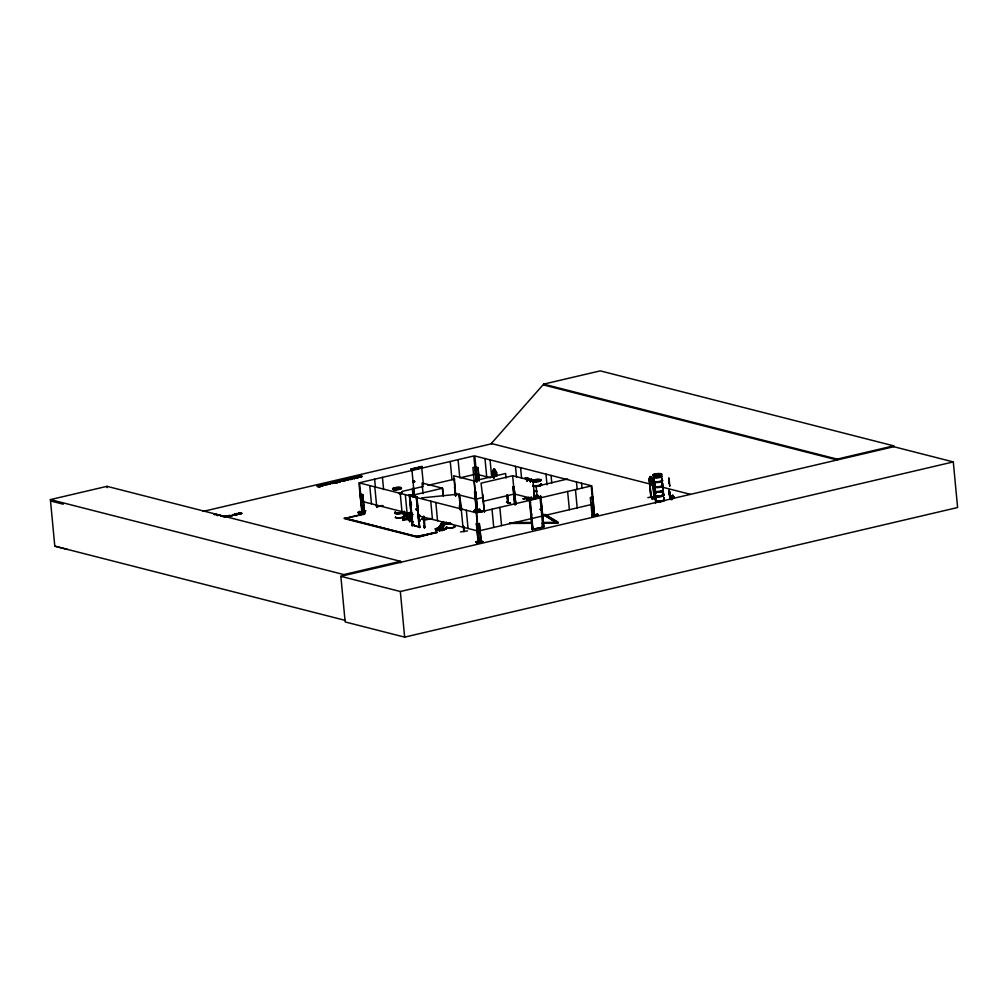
<?xml version="1.0" encoding="UTF-8"?>
<svg xmlns="http://www.w3.org/2000/svg" width="1008" height="1008" viewBox="0 0 1008 1008"><rect width="100%" height="100%" fill="white"/><g stroke="black" fill="none" stroke-linecap="round" stroke-linejoin="round"><path stroke-width="1.5" d="M403.326 514.345L403.452 511.988M404.359 511.535L403.767 519.674L403.893 511.409M404.195 519.649L404.334 511.384M404.586 511.862L404.548 513.639L406.06 514.949L409.122 513.324M409.462 512.392L409.349 519.309L409.865 513.715M333.169 482.819C332.3 484.52 333.22 482.908 331.241 483.084M346.223 479.783L348.818 479.203L346.475 479.896M493.088 471.706L493.693 477.918M673.042 496.604L672.664 495.193L672.399 497.574M674.062 497.284L673.571 498.506L672.361 497.675M670.673 499.388L670.534 498.695M494.134 469.715C492.874 476.091 497.234 474.516 494.197 469.703M669.816 497.045L670.005 496.402L670.635 499.54L669.211 491.501M669.703 492.736L669.173 490.279L669.262 492.055M669.413 493.668L669.589 494.663M493.328 471.92L493.655 469.161L495.004 469.539L496.553 472.689M529.918 481.61C528.86 477.855 532.463 478.46 532.64 481.307L531.544 479.178M649.606 479.254L649.958 476.57L651.218 476.885L652.315 482.063L651.647 483.575L649.807 481.421M317.079 485.78L317.331 486.562L319.775 486.839L321.073 486.032L317.079 485.78L320.481 486.385L321.489 486.007L318.515 485.755L322.157 485.264M441.819 523.807L441.592 525.382L442.399 525.596L445.586 522.736M528.179 500.233L540.023 497.423L542.833 527.159L532.993 529.376L532.224 524.614M529.074 497.612L523.013 499.036L528.923 497.612M441.554 527.121L440.219 526.806C439.4 524.588 445.133 519.259 440.786 524.236L440.269 526.856L441.529 527.184L446.305 522.938M321.401 485.138L322.295 484.709L319.145 486.31L328.003 483.84L325.937 483.979M412.033 524.362L414.351 525.118M416.38 509.733L416.216 509.015M416.279 509.708C416.493 507.73 417.703 510.476 416.632 508.939M417.904 508.75L418.232 509.33L417.514 508.712M474.856 509.657L478.762 510.678M340.339 481.874C340.868 482.29 338.625 479.682 337.277 481.711L338.789 482.089L337.239 481.32M424.053 526.415L424.444 527.953M376.551 505.789L376.74 507.011M455.049 487.355L455.263 489.006M224.671 516.562L229.484 516.348L226.85 515.932L228.766 515.743L227.921 516.184M395.136 488.439L395.993 488.3L395.186 488.489M395.212 488.225L394.821 488.275M535.109 480.501L534.253 480.488L535.034 480.388M535.349 480.224L534.857 480.06M656.51 476.419L655.414 476.192M656.51 476.293L655.238 476.431M414.049 481.887L413.658 481.307L414.49 481.295M414.061 481.837L414.162 482M540.83 509.909L540.099 509.191L541.17 509.38M541.183 509.557L541.006 508.586M493.353 477.83L492.723 471.706L493.718 469.136L495.016 469.476L495.823 472.563L495.369 476.242L493.529 474.088M493.744 469.224L492.761 471.744L493.907 477.868M526.743 480.854C525.458 477.401 530.914 478.787 527.789 478.309M654.494 498.292L654.557 498.292C655.427 496.541 651.785 467.951 649.606 479.128L651.029 497.423M649.996 476.482L648.976 479.09L649.215 481.95L650.815 485.15L652.113 485.491M652.05 485.503L653.108 482.92M237.069 514.345L240.698 513.223L239.148 512.946L238.505 513.286L241.34 513.248L239.778 513.626M402.923 519.044L404.271 517.129L403.024 520.166L403.477 519.007M403.024 520.166L404.271 517.129M410.18 519.637L410.836 516.713L409.563 518.553L410.18 519.637L409.651 518.225L403.641 518.641L403.742 519.75M409.676 519.674L410.836 516.713M671.882 499.615L673.18 496.856L673.987 497.209M672.462 497.36L673.18 496.856M673.861 497.914L674.012 497.057M339.809 482.139L339.898 482A3.314 0.731 -5.4 0 0 339.822 481.786L339.381 481.597A3.137 0.693 -5.4 0 0 338.6 481.471L337.163 481.459M417.614 517.381L419.341 515.138M417.778 517.545L419.567 515.201M418.005 517.608L419.731 515.365M441.895 523.971L437.195 529.326L443.218 521.501M437.359 529.49L443.608 521.728M443.759 522.245L442.688 524.248L444.982 522.572M446.431 522.371L440.345 530.296L446.204 522.308M440.181 530.132L446.594 522.547M353.493 477.515C356.933 477.918 352.472 478.75 353.38 477.641M224.255 516.613L214.187 513.841M408.013 512.669L407.207 513.639L405.72 512.82M655.25 485.365L491.324 443.507L543.64 384.136L600.251 370.868L893.705 445.851L893.781 446.708L953.291 461.916L957.6 507.528L404.649 637.132L345.152 621.936L340.843 576.311L893.781 446.708M345.316 480.173C343.904 480.892 339.091 480.602 342.266 481.194C344.308 479.77 342.72 480.879 345.353 480.551L346.865 479.808L344.963 479.518L346.072 480.173M358.357 512.089L362.401 512.971L358.357 512.089C359.264 510.451 368.991 514.496 359.465 511.447M475.738 542.077L480.892 542.758L475.738 542.077L476.897 541.435L480.589 542.783M476.746 541.8L480.892 542.758M403.313 514.294L405.607 516.562L407.975 516.398L410.357 513.866M670.043 493.378L669.11 490.367L669.791 493.328M414.527 482.038L414.452 481.232M540.565 509.078L540.275 509.431M415.951 509.116L417.022 509.607M334.984 482.882L336.458 482.441L335.387 483.059M326.731 484.357C332.753 483.374 327.865 484.747 321.615 485.188M337.919 481.685C336.949 483.701 337.554 480.539 337.957 482.076M330.296 483.689L329.087 484.357L330.296 483.689L328.394 483.399L329.503 484.054M338.751 481.711L337.516 482.517M338.789 482.089L337.541 482.378M346.147 479.921L343.413 479.871M352.586 477.805L355.081 478.132L354.173 478.775L352.031 477.855L356.353 477.968L354.803 477.212L357.928 477.893L355.786 476.973M325.861 484.697L322.358 484.961M236.389 513.614L241.807 513.173L238.518 513.614L241.844 513.563L239.879 513.967M236.59 514.042C239.11 512.82 235.481 516.134 235.885 514.471M398.866 489.069L398.702 489.334M538.398 481.421L538.776 481.408M655.376 474.264C655.162 474.957 656.057 474.302 655.301 474.516M655.49 476.419L655.792 476.431M659.106 475.486L659.471 475.499M659.345 477.275L659.497 477.364M661.349 491.627L660.719 491.702M327.235 484.369L325.546 484.067M344.547 480.161L343.363 480.325M542.317 522.761L558.218 522.749L542.871 523.001M542.367 523.328L556.907 522.963L543.778 514.508M232.369 514.609C236.615 515.718 236.288 512.946 232.999 515.151M232.407 514.987L234.889 514.508L232.961 514.773M236.804 514.093L239.186 514.067L236.767 513.715M318.515 485.755L320.733 485.554L319.108 485.932M318.553 486.133L321.035 485.654L319.687 485.894L319.775 486.839M330.952 482.983L332.728 482.681M330.989 483.361L333.585 482.782L330.649 482.908M345.883 479.342C348.755 478.939 347.445 479.216 346.513 480.287M463.894 531.443L463.415 526.378M464.197 531.544L463.655 526.352M236.137 514.975L236.552 513.652M332.993 482.706C334.706 484.142 337.718 481.295 335.399 483.059M363.888 511.106C372.317 509.481 350.582 514.244 362.439 512.316L359.566 482.971L476.582 512.87L479.279 542.291C482.819 542.455 480.035 540.351 481.232 541.712M481.307 541.082C478.636 540.943 477.805 543.098 481.144 541.8L479.291 523.517L481.37 541.737M591.885 515.945C591.091 513.841 597.467 515.113 593.183 514.937M364.644 511.434L363.699 511.132M399.433 489.296L399.193 488.993M655.427 474.44L655.931 474.352M656.195 476.204L656.309 476.179A4.372 0.97 -5.4 0 1 661.954 476.683A4.372 0.97 -5.4 0 1 654.759 477.842A4.372 0.97 -5.4 0 1 656.347 476.053L656.548 476.293M330.687 483.298L333.169 482.882L331.279 483.462M423.335 516.323L424.33 527.31L424.998 527.159M225.779 516.487L224.356 516.436M353.884 478.132L354.539 478.296L352.8 477.855M376.627 505.928L377.483 506.57M376.778 507.402L376.564 505.462L376.841 506.558M594.027 514.66L591.822 515.101L592.061 515.731M592.389 515.731L594.304 515.277L592.88 496.944L591.784 496.667M328.444 484.369L326.844 484.13M671.643 496.629L671.126 495.571L671.378 499.552M321.048 484.848L323.833 485.075L323.19 485.012M229.446 515.97L226.296 515.983M229.484 516.348L227.367 516.625M477.401 509.431L476.179 509.758M477.464 510.086L475.637 491.791L474.541 491.992L476.242 510.262L476.948 509.544M507.843 502.286L508.322 502.186M508.385 502.173L508.46 502.816M337.063 482.618L337.403 482.29M227.48 516.096L228.803 516.134L227.065 515.983M227.518 516.474L228.123 516.172M327.02 484.621L328.432 483.991M237.422 514.244L238.505 513.853L237.145 513.803M320.821 485.831L319.687 485.894M332.955 482.983L331.859 483.424M234.675 514.672L233.579 515.113M350.444 479.203L352.107 478.825L348.428 478.876L350.192 478.762M349.574 478.548C348.188 478.724 350.28 480.161 351.326 479.405M361.557 512.24L361.998 511.547L362.061 512.203M363.56 511.862L363.422 508.208M479.291 542.241L477.88 541.283L479.48 542.228L478.787 541.611M591.885 515.756L592.124 515.025M592.225 497.045L593.687 515.34M362.212 511.598L364.745 512.921L362.326 512.429L360.612 494.059M362.767 494.6L364.543 512.971L362.767 494.6L360.41 494.109M477.036 481.748L475.852 467.044M479.254 480.778L478.006 467.599L479.052 480.829M358.924 512.581L364.833 511.182M362.326 512.429L359.957 493.97M364.682 512.253L361.393 511.61L362.376 511.648M476.343 523.732L477.641 523.958L476.343 523.732L478.132 542.027L478.195 541.246M594.518 514.521L593.12 514.269L594.657 514.546M476.444 542.581L482.454 541.561L476.532 542.632M482.945 541.687L476.482 542.959M591.683 515.567L597.492 514.168L598.21 514.723L591.721 515.957L597.58 514.219M591.721 515.957L597.605 514.483M592.364 516.083L598.185 514.685M455.389 495.671L454.558 486.877L455.944 495.709M475.776 491.828L474.541 491.992M484.432 511.749L481.055 483.172L512.492 475.801M514.672 504.592L513.009 487.015L513.891 486.763L515.907 504.428L515.101 504.479M513.009 487.015L513.664 486.927M513.538 486.889L514.244 486.851M534.227 497.776L533.673 491.917L534.782 497.813M506.482 501.959L510.64 503.206L506.797 502.236M479.682 509.279L474.037 511.056M473.873 510.968L479.72 509.569M508.171 502.135C507.667 505.814 508.662 495.949 507.515 494.802M473.823 511.006L479.657 509.242M515.315 504.378L515.957 504.416M67.486 549.448L54.797 546.16L50.4 499.603L106.999 486.335L400.453 561.317L400.579 562.653L399.899 562.477M203.15 511.396L492.093 443.671L491.4 443.495M323.152 484.621L325.723 484.571L324.601 484.294M333.094 483.134C331.897 481.106 337.831 483.223 334.946 482.504L335.097 483.248M335.853 482.416L334.278 482.013L337.239 482.454M335.689 481.685L336.836 482.542M336.848 481.421L339.935 481.559A3.314 0.731 -5.4 0 0 339.784 481.408L339.343 481.207A3.137 0.693 -5.4 0 0 338.562 481.093L337.138 481.081M340.767 480.501L343.199 480.841M342.09 480.186L344.585 480.551M346.475 479.518L348.1 479.14M360.259 477.099L361.759 476.809L356.668 477.301L361.759 476.381L356.643 476.86L362.225 476.305L360.587 477.187M328.432 483.777L330.334 484.067M331.821 483.046L335.488 483.16M340.805 480.879L342.77 481.055M352.107 478.825L346.651 479.934M350.885 478.712C352.951 479.178 348.327 478.913 351.074 478.951M361.091 476.343L360.473 476.318M347.092 479.858L348.44 479.619M343.489 480.879L345.353 480.551M355.396 477.074L357.89 477.515M356.189 478.132L356.857 477.716L355.963 478.069M354.413 477.301L357.928 477.893M410.848 469.249L422.075 466.628M421.52 467.485L411.541 469.829L421.772 467.699L423.398 484.848M217.224 515.617L219.845 515L214.238 514.345M225.376 516.197L227.455 516.739M229.32 515.277L231.55 516.008L229.358 515.655M236.351 514.647L235.015 513.941L237.623 513.904M240.635 512.845L238.984 513.148L239.74 513.236M235.053 514.319L237.22 514.546L236.704 514.181M230.089 516.348L232.798 515.441L230.29 516.033M235.708 514.798L236.779 514.811M476.356 481.736L474.97 467.082L472.891 467.51L477.074 510.313L475.927 510.577L477.023 509.733L484.646 511.686M402.255 491.375L423.347 486.436M427.871 485.377L454.583 479.115M475.549 474.201L459.799 477.893L458.073 459.648M497.007 475.7L496.087 472.387M496.717 472.651L496.087 472.626L496.453 475.65M492.937 474.617L494.537 477.817M409.412 494.827L412.058 525.596L409.412 494.827L416.858 496.73L419.504 527.499L416.858 496.73M411.226 495.571L442.663 488.2L443.381 495.797M474.201 480.866L505.625 473.495L506.054 478.057M362.313 513.047L363.497 512.757M437.056 532.678L416.606 536.533L436.993 532.111L417.413 537.289L344.282 518.603L364.619 513.614M348.818 517.545L364.669 514.193M525.357 477.653L526.604 477.981M527.423 480.992L526.617 477.905L527.927 480.287M531.203 479.493L530.548 481.774L528.986 478.573L530.498 481.811M475.927 499.111L483.412 497.36M567.605 479.002L536.168 486.373L537.176 497.02M482.782 501.417L514.206 494.046M523.165 498.733L529.061 497.347M526.491 498.532L526.428 497.864M529.817 498.733L532.312 529.717L529.238 498.96L540.931 496.301L527.247 500.119M529.729 499.25C530.258 499.136 529.805 498.985 526.088 498.456M531.077 499.703L531.342 498.973M527.058 499.981L531.67 499.061M528.167 499.955L540.074 497.335M650.828 477.162C653.512 483.928 648.421 481.181 650.891 477.137M652.73 480.047L654.759 498.242L650.765 497.36L649.606 479.128M436.993 532.111L417.413 537.289M479.43 523.543L477.477 524.009M594.09 515.327L592.15 515.781L590.285 497.498L592.364 497.083M478.019 531.128L592.943 504.189M647.842 497.637L653.575 496.553M654.318 497.473L654.091 497.713M656.183 497.889L651.71 498.96L656.347 497.965M532.148 529.666L532.98 529.477L530.095 499.678L540.036 497.473L534.089 498.695M540.767 496.264L543.829 527.008L540.628 496.465M400.453 561.317L343.854 574.585L50.4 499.603M592.565 514.66L597.303 515.416M543.64 384.136L837.106 459.119L893.705 445.851M340.843 576.311L400.34 591.52L953.291 461.916M421.445 467.611L411.604 469.904L421.772 467.699M414.565 482L413.658 481.522M410.584 495.848L416.846 497.486L411.831 496.175M413.381 525.458L419.643 527.096L414.628 525.785M532.665 529.288L543.829 527.008M409.349 520.393L409.752 521.59L409.349 520.393L412.108 519.763M409.639 520.468L412.675 521.993M409.45 521.514L412.209 520.871M436.527 529.704L436.414 528.583L439.652 529.452L439.753 530.561L435.456 529.792L435.355 528.683L442.55 527.171L442.651 528.293L437.119 529.565L437.018 528.444L440.219 529.301L440.332 530.422C443.167 531.833 447.174 526.919 445.75 529.175M446.053 529.25L439.16 530.699L439.047 529.591L445.939 528.142M479.405 541.548L478.082 541.233M351.288 479.014L349.915 478.46L350.658 478.661M424.406 526.642L425.048 526.743M425.023 527.247L423.977 516.26M321.489 484.848L322.283 484.709M326.302 484.067L327.562 484.256M214.213 514.093L215.158 514.055M214.263 514.597L215.208 514.559M410.193 498.973L410.218 497.839M411.264 510.124L411.44 510.779M477.263 510.048L477.275 509.38M530.573 502.765L530.372 502.097M531.733 515.038L531.644 513.904M671.076 496.541L671.63 496.478M236.313 514.66L237.082 514.282M361.859 512.266L358.911 482.882L473.823 455.956L476.217 481.698M240.055 513.185L240.698 513.223M424.885 526.579L424.318 526.63M593.8 514.634L594.455 514.609M342.733 480.677L342.027 480.627M238.077 513.967L235.998 513.702M377.332 506.596L377.395 505.852L382.889 505.588M353.669 478.082L354.337 477.679M361.078 475.965L358.911 476.356L360.209 476.469M349.726 479.329L348.289 479.191M477.238 481.698L474.806 455.956L591.822 485.856L594.518 515.277L593.699 515.34L593.636 514.269M347.18 479.493L348.138 479.518M476.507 510.325L474.743 491.942M529.666 498.582L529.843 499.388M531.279 498.973L531.342 499.779L531.153 496.73M654.406 498.141L652.378 479.72L654.154 498.217M460.555 505.121L461.009 509.657M460.051 505.26L459.396 505.273L459.824 509.72M424.368 527.247L425.023 527.234M424.469 527.663L424.066 526.126M467.523 530.888L460.543 531.896M421.596 497.902L458.98 494.122L460.467 509.657M669.69 493.857L669.161 490.921L669.904 497.826L669.74 497.108M669.337 492.811L669.514 493.907L669.325 491.992M669.463 494.21L669.829 497.171M669.829 496.138L669.892 497.738M671.744 496.642L670.912 496.352M669.753 497.171L670.005 496.402M376.236 505.877L377.332 506.608M376.765 506.583L382.939 506.054M225.187 517.23L226.75 516.928L225.364 516.865M404.384 518.251L403.717 517.167M410.936 517.835L410.281 516.751M409.639 518.389L403.565 518.805L403.578 520.128M403.666 519.914L409.739 519.511M515.63 504.353L513.891 486.763M515.743 504.491L514.03 486.902M651.092 497.423L649.253 478.939M513.16 522.509L531.884 522.459M542.808 522.434L556.857 522.396M509.544 522.85L531.392 522.787M510.086 523.089L531.934 523.026M509.594 523.417L531.443 523.354M594.581 515.176L593.258 514.975L593.51 514.256M478.976 542.241L476.293 512.883L591.217 485.944L593.901 515.39L596.219 515.731M225.225 516.726L226.498 516.499L225.263 517.104M412.133 525.622L412.852 525.672L409.991 495.848M526.315 497.725L526.428 498.532M529.679 498.721L526.441 498.053M364.14 512.228L364.241 512.921M594.178 514.559L596.333 515.34M594.67 514.798L597.416 515.441M506.52 502.249L510.401 503.219M359.377 511.51L363.321 512.455M537.617 497.297L537.214 497.461M482.769 494.159L484.294 511.711M474.844 509.38L478.724 510.3M413.948 524.916L412.045 524.072M482.971 541.737L482.341 541.233M478.069 541.976L479.165 542.254M543.728 384.993L837.182 459.976L837.106 459.119M652.365 479.959L652.995 479.984M662.873 487.305L690.316 494.323M651.118 496.957L654.293 497.662M525.281 477.679L526.541 477.994M475.65 467.095L478.006 467.599M493.328 471.794L493.555 477.779M476.532 474.201L490.518 477.779M422.037 466.364L410.684 469.111M514.37 493.97L531.796 498.418M531.632 499.048L530.989 499.036M455.44 493.996L475.763 499.187M352.031 477.855L354.564 478.687M475.877 510.01L481.975 511.56M475.927 510.577L482.026 512.14M352.145 479.203L350.104 478.309M409.147 494.89L416.783 496.881M410.042 495.936L416.417 497.561L419.769 527.436M344.963 479.518L346.903 480.186M335.299 481.786L337.781 482.58M334.278 482.013L335.614 483.122M332.955 482.328L335.16 482.555M328.394 483.399L329.465 483.676M321.64 485.566L323.404 485.528L322.358 485.944M319.145 486.31C322.157 486.461 316.953 487.544 317.558 485.667M361.292 501.215L413.028 514.433M417.514 515.579L478.309 531.115M362.137 512.354L364.745 512.921M359.125 512.971L357.802 512.644L362.137 511.711M344.232 518.036L417.816 536.836L346.172 518.528M235.015 513.941L237.22 514.546M221.067 515.806L224.608 516.713M221.092 516.058L223.448 516.663M54.797 546.16L345.215 620.374M50.526 500.926L63.214 504.202M442.55 527.171L442.651 528.293M413.255 521.842L411.113 521.275L411.012 520.153M435.355 528.683L435.758 529.88M439.047 529.591L439.425 530.775M437.119 529.565L440.332 530.422M515.302 504.403L512.644 475.726L532.967 480.917L534.694 499.162M476.834 510.25L474.05 480.942L453.713 475.751L455.591 495.621M413.973 481.131L414.641 481.358M670.055 492.912L669.74 493.416M545.076 514.307L558.155 522.182M546.437 515.655L558.218 522.749M543.829 515.088L555.61 522.169M674.087 497.398L672.878 496.566L672.853 495.18M526.554 477.918L527.6 480.325M424.053 526.138L424.507 528.041M526.151 478.258L526.806 480.841M669.085 482.441L669.224 483.865L668.947 480.992M669.627 484.785L669.778 486.234L669.362 481.975M669.098 480.098L668.871 478.8L668.871 479.556M669.224 481.081L668.77 477.842L668.934 480.375M669.199 480.577L669.362 482.24M669.677 496.44L669.236 491.917M455.024 487.103L455.162 488.968M671.693 496.276L671.87 499.502M669.186 490.354L669.173 491.035M592.339 502.526L592.754 506.923M593.321 514.219L593.372 515.012M592.137 502.576L592.553 506.974M581.566 483.235L581.994 487.796M576.475 481.937L577.193 489.548M575.467 489.636L577.181 507.881M567.643 491.476L569.369 509.72M551.061 475.448L551.779 483.046M545.983 474.151L546.991 484.785M542.216 523.883L542.506 526.995M533.875 491.866L534.429 497.725M531.607 499.036L531.644 499.729M520.569 467.649L521.577 478.296M515.479 466.351L516.487 476.998M513.135 487.053L514.798 504.63M507.112 494.966L507.843 502.967L506.986 494.928M499.842 507.364L501.556 525.609M496.377 472.563L496.793 475.738M490.064 459.862L491.652 476.582M492.017 509.204L493.744 527.449M484.987 458.564L486.713 476.809M475.637 491.791L477.477 510.098M476.545 523.681L478.271 541.926M466.326 510.25L468.052 528.494M461.878 509.846L459.257 494.059L460.757 509.683M463.453 526.516L463.932 531.594M461.236 508.952L462.962 527.197M454.394 479.065L455.125 486.725M454.91 486.965L455.729 495.76M450.261 461.475L451.987 479.72M443.092 495.797L442.373 488.187L422.037 482.996L423.045 493.643M435.821 502.45L437.548 520.708M430.744 501.152L432.47 519.41M416.329 497.599L419.126 527.222M411.932 469.993L414.288 494.928M412.902 481.106L413.015 482.328M413.23 487.721L414.011 495.193M412.726 489.107L413.305 495.205M412.574 489.069L413.154 495.218M412.411 489.031L412.99 495.18M411.176 502.085L411.466 505.197M412.196 512.996L412.499 516.109M405.329 494.663L407.056 512.908M400.239 493.366L401.965 511.61M400.34 591.52L404.649 637.132M382.448 477.376L383.594 489.535M374.636 479.203L375.354 486.801M374.825 486.864L376.551 505.121M369.747 485.566L371.473 503.824M362.59 511.686L362.615 512.366M346.185 479.405L346.286 480.224M236.313 514.269L236.351 515.038M106.999 486.335L107.125 487.658M668.846 479.745L669.01 481.433M654.986 484.319A4.385 0.97 -5.4 0 0 654.557 485.541A4.385 0.97 -5.4 0 0 658.174 486.688A4.385 0.97 -5.4 0 0 662.672 485.012M661.891 483.827A4.385 0.97 -5.4 0 1 662.596 484.243M654.469 485.264A4.46 0.983 -5.4 0 1 654.91 484.029M661.928 483.525A4.46 0.983 -5.4 0 1 662.546 484.218M661.815 482.983A4.385 0.97 -5.4 0 1 662.042 483.941M654.482 484.709A4.385 0.97 -5.4 0 1 654.91 483.475M661.903 483.26A4.46 0.983 -5.4 0 1 662.13 484.231M654.444 485.012A4.46 0.983 -5.4 0 1 654.885 483.764M661.903 478.976A4.385 0.97 -5.4 0 1 661.639 479.745A4.397 0.97 -5.4 0 1 658.829 481.534A4.397 0.97 -5.4 0 1 653.764 480.829M653.6 480.325A4.385 0.97 -5.4 0 1 653.864 479.556M654.935 489.485A4.385 0.97 -5.4 0 1 654.709 488.527A4.41 0.97 -5.4 0 0 654.923 489.598M662.76 487.948A4.385 0.97 -5.4 0 1 662.873 488.439M661.928 478.422A4.46 0.983 -5.4 0 1 661.651 479.203M653.474 479.783A4.46 0.983 -5.4 0 1 653.751 479.002M661.84 478.132A4.397 0.97 -5.4 0 1 661.563 478.901M653.512 479.48A4.397 0.97 -5.4 0 1 653.776 478.712M661.954 478.674A4.46 0.983 -5.4 0 1 661.676 479.455M653.499 480.047A4.46 0.983 -5.4 0 1 653.776 479.266M654.457 489.586A4.41 0.97 -5.4 0 1 654.721 488.804M662.798 488.225A4.41 0.97 -5.4 0 1 662.911 488.729M662.785 488.061A4.41 0.97 -5.4 0 1 662.899 488.552M662.81 492.836A4.46 0.983 -5.4 0 1 663.037 493.807M655.351 494.588A4.46 0.983 -5.4 0 1 655.792 493.34M662.773 493.139A4.385 0.97 -5.4 0 1 662.999 494.096A4.397 0.97 -5.4 0 1 659.623 495.949A4.397 0.97 -5.4 0 1 655.502 494.903A4.385 0.97 -5.4 0 1 655.868 493.643M662.785 492.572A4.46 0.983 -5.4 0 1 663.012 493.542M655.326 494.323A4.46 0.983 -5.4 0 1 655.099 493.353M662.71 492.295A4.397 0.97 -5.4 0 1 662.924 493.252M655.351 494.021A4.397 0.97 -5.4 0 1 654.746 493.34M655.83 499.048A4.385 0.97 -5.4 0 1 655.616 498.103M663.667 497.524A4.385 0.97 -5.4 0 1 663.781 498.015A4.46 0.983 -5.4 0 1 663.894 498.569M655.918 499.892A4.385 0.97 -5.4 0 1 655.691 498.947M663.743 498.368A4.385 0.97 -5.4 0 1 663.856 498.859M655.83 499.615A4.46 0.983 -5.4 0 1 655.603 498.645M655.805 499.363A4.46 0.983 -5.4 0 1 655.578 498.393M663.755 497.801A4.46 0.983 -5.4 0 1 663.869 498.305M654.52 490.052A4.372 0.97 -5.4 0 1 654.784 489.283M662.823 488.704A4.372 0.97 -5.4 0 1 662.936 489.195M654.469 489.787A4.41 0.97 -5.4 0 1 654.746 489.019M662.823 488.439A4.41 0.97 -5.4 0 1 662.936 488.943M655.603 503.42A4.372 0.97 -5.4 0 1 655.691 503.156M662.659 489.888A4.372 0.97 -5.4 0 1 659.786 491.627A4.372 0.97 -5.4 0 1 654.734 490.921A4.372 0.97 -5.4 0 0 659.786 491.665A4.372 0.97 -5.4 0 0 662.659 489.926M662.634 489.611A4.372 0.97 -5.4 0 1 659.761 491.35A4.372 0.97 -5.4 0 1 654.709 490.644M661.815 480.325A4.46 0.983 -5.4 0 1 658.892 482.101A4.46 0.983 -5.4 0 1 653.751 481.383M661.79 480.627A4.385 0.97 -5.4 0 1 658.337 482.441A4.385 0.97 -5.4 0 1 654.23 481.396M661.802 480.06A4.46 0.983 -5.4 0 1 658.867 481.837A4.46 0.983 -5.4 0 1 653.726 481.118M662.76 485.856A4.397 0.97 -5.4 0 1 658.249 487.532A4.397 0.97 -5.4 0 1 654.696 486.436M662.798 485.554A4.46 0.983 -5.4 0 1 658.211 487.255A4.46 0.983 -5.4 0 1 654.62 486.133M662.773 485.289A4.46 0.983 -5.4 0 1 658.186 486.99A4.46 0.983 -5.4 0 1 654.595 485.881M663.856 500.976A4.397 0.97 -5.4 0 1 662.332 501.48M661.298 501.682A4.397 0.97 -5.4 0 1 655.679 501.052M663.629 500.018A4.397 0.97 -5.4 0 1 664.322 500.434M663.655 499.716A4.46 0.983 -5.4 0 1 660.731 501.493A4.46 0.983 -5.4 0 1 655.591 500.762M662.432 494.55A4.46 0.983 -5.4 0 1 662.987 495.823A4.46 0.983 -5.4 0 1 657.09 496.604A4.46 0.983 -5.4 0 1 655.502 495.457M663.541 499.174A4.385 0.97 -5.4 0 1 660.668 500.926A4.385 0.97 -5.4 0 1 655.603 500.207M662.407 494.852A4.385 0.97 -5.4 0 1 662.962 496.112A4.385 0.97 -5.4 0 1 657.153 496.881A4.385 0.97 -5.4 0 1 655.591 495.747M663.629 499.451A4.46 0.983 -5.4 0 1 660.706 501.228A4.46 0.983 -5.4 0 1 655.565 500.51M662.407 494.285A4.46 0.983 -5.4 0 1 662.962 495.571A4.46 0.983 -5.4 0 1 657.065 496.339A4.46 0.983 -5.4 0 1 655.477 495.193M662.697 490.342A4.372 0.97 -5.4 0 1 659.824 492.08A4.372 0.97 -5.4 0 1 654.772 491.375M532.325 481.282A4.372 0.97 -5.4 0 1 538.322 479.795A4.372 0.97 -5.4 0 1 539.645 481.295A4.372 0.97 -5.4 0 1 532.539 481.522M540.817 484.306A4.46 0.983 -5.4 0 1 538.99 485.906A4.46 0.983 -5.4 0 1 532.867 485.869M541.006 485.566A4.385 0.97 -5.4 0 1 537.34 486.423M536.206 486.511A4.385 0.97 -5.4 0 1 532.967 486.146M540.792 484.609A4.385 0.97 -5.4 0 1 541.397 485.289M540.792 484.042A4.46 0.983 -5.4 0 1 538.978 485.642A4.46 0.983 -5.4 0 1 532.841 485.604M540.716 483.764A4.397 0.97 -5.4 0 1 538.915 485.339A4.397 0.97 -5.4 0 1 532.879 485.302M536.609 491.009A4.46 0.983 -5.4 0 1 533.812 490.833M536.596 490.694A4.385 0.97 -5.4 0 1 533.849 490.518M538.184 495.382A4.372 0.97 -5.4 0 1 533.812 495.104M538.209 495.671A4.372 0.97 -5.4 0 1 533.849 495.394M536.684 491.539A4.385 0.97 -5.4 0 1 533.925 491.362M536.634 491.261A4.46 0.983 -5.4 0 1 533.837 491.085M538.259 496.15A4.372 0.97 -5.4 0 1 533.887 495.86M538.234 495.898A4.41 0.97 -5.4 0 1 533.837 495.608M454.331 526.302A4.372 0.97 -5.4 0 1 450.891 528.116A4.372 0.97 -5.4 0 1 446.783 527.058M454.306 526.025A4.372 0.97 -5.4 0 1 450.866 527.839A4.372 0.97 -5.4 0 1 446.758 526.781M450.412 523.051A4.385 0.97 -5.4 0 1 445.826 522.535A4.46 0.983 -5.4 0 0 450.45 523.366M451.622 523.757A4.397 0.97 -5.4 0 1 445.99 523.127M450.463 523.618A4.46 0.983 -5.4 0 1 445.901 522.837M411.755 516.247A4.372 0.97 -5.4 0 1 406.463 516.625A4.372 0.97 -5.4 0 1 405.506 515.542M411.73 515.957A4.372 0.97 -5.4 0 1 406.879 516.386A4.41 0.97 -5.4 0 1 405.077 515.655M405.09 515.542A4.372 0.97 -5.4 0 0 406.879 516.386A4.41 0.97 -5.4 0 0 411.743 516.083M430.202 518.49A4.372 0.97 -5.4 0 1 423.839 519.422A4.372 0.97 -5.4 0 1 423.083 518.036M430.605 518.515A4.372 0.97 -5.4 0 1 424.355 519.737A4.372 0.97 -5.4 0 1 423.108 518.326M401.738 492.446A4.46 0.983 -5.4 0 1 399.937 493.744M401.713 492.194A4.46 0.983 -5.4 0 1 399.911 493.492M401.625 491.904A4.385 0.97 -5.4 0 1 398.815 493.391M401.701 492.748A4.385 0.97 -5.4 0 1 399.924 494.033M403.578 511.787A4.385 0.97 -5.4 0 1 397.832 513.022A4.385 0.97 -5.4 0 1 395.413 511.875M403.666 512.631A4.397 0.97 -5.4 0 1 397.908 513.866A4.397 0.97 -5.4 0 1 395.489 512.719M403.691 512.341A4.46 0.983 -5.4 0 1 397.858 513.589A4.46 0.983 -5.4 0 1 395.401 512.417M403.666 512.077A4.46 0.983 -5.4 0 1 397.845 513.324A4.46 0.983 -5.4 0 1 395.375 512.165M403.452 516.172A4.397 0.97 -5.4 0 1 400.567 517.923A4.397 0.97 -5.4 0 1 395.501 517.205M403.906 516.071A4.372 0.97 -5.4 0 1 399.974 517.696A4.372 0.97 -5.4 0 1 395.489 516.928M357.147 477.175L358.936 477.212L357.147 477.175M419.933 519.851L420.046 520.96L419.933 519.851M654.356 475.574A4.372 0.97 -5.4 0 0 661.538 474.415A4.372 0.97 -5.4 0 0 655.931 473.785A4.372 0.97 -5.4 0 0 654.356 475.574M654.394 476.015A4.372 0.97 -5.4 0 0 661.576 474.844A4.372 0.97 -5.4 0 0 655.969 474.214A4.372 0.97 -5.4 0 0 654.394 476.015M654.343 475.738A4.41 0.97 -5.4 0 0 661.576 474.566A4.41 0.97 -5.4 0 0 655.943 473.936A4.41 0.97 -5.4 0 0 654.343 475.738M654.721 477.414A4.372 0.97 -5.4 0 0 661.903 476.255A4.372 0.97 -5.4 0 0 656.309 475.625A4.372 0.97 -5.4 0 0 654.721 477.414M533.723 481.396A4.372 0.97 -5.4 0 0 540.905 480.236A4.372 0.97 -5.4 0 0 535.298 479.606A4.372 0.97 -5.4 0 0 533.723 481.396M533.723 481.572A4.41 0.97 -5.4 0 0 540.943 480.4A4.41 0.97 -5.4 0 0 535.311 479.77A4.41 0.97 -5.4 0 0 533.723 481.572M394.128 489.346A4.397 0.97 -5.4 0 0 401.348 488.174A4.397 0.97 -5.4 0 0 395.728 487.544A4.397 0.97 -5.4 0 0 394.128 489.346M394.191 489.787A4.372 0.97 -5.4 0 0 401.373 488.615A4.372 0.97 -5.4 0 0 395.766 487.985A4.372 0.97 -5.4 0 0 394.191 489.787M394.141 489.51A4.41 0.97 -5.4 0 0 401.373 488.338A4.41 0.97 -5.4 0 0 395.741 487.708A4.41 0.97 -5.4 0 0 394.141 489.51"/></g></svg>
